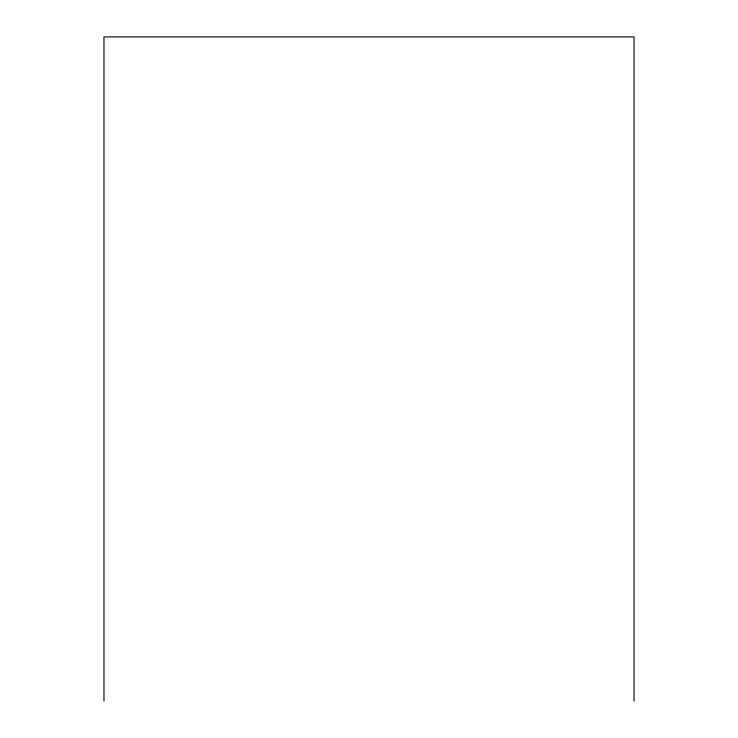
<?xml version="1.0" encoding="UTF-8"?>
<svg xmlns="http://www.w3.org/2000/svg" width="738" height="738" viewBox="0 0 738 738"><rect width="100%" height="100%" fill="white"/><g stroke="black" fill="none" stroke-linecap="round" stroke-linejoin="round"><path stroke-width="1.11" d="M634.025 701.1L634.025 36.9L103.975 36.9L103.975 701.1"/></g></svg>
